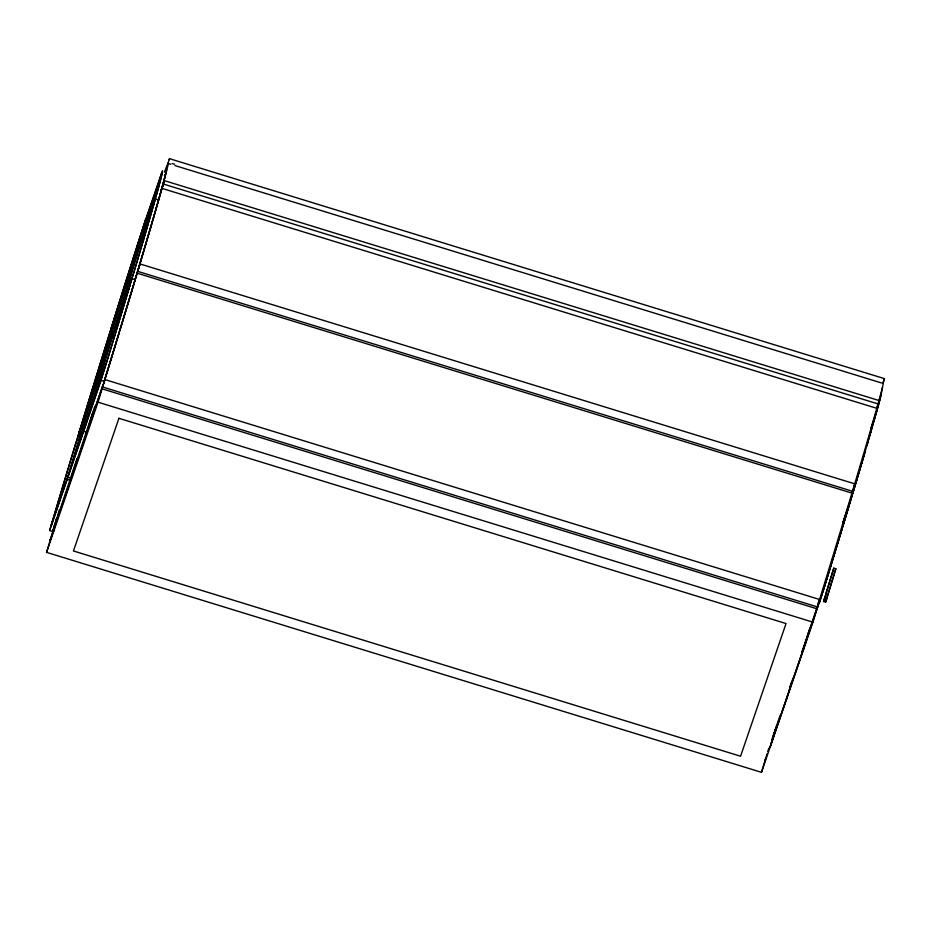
<?xml version="1.0" encoding="UTF-8"?>
<svg xmlns="http://www.w3.org/2000/svg" width="931" height="931" viewBox="0 0 931 931"><rect width="100%" height="100%" fill="white"/><g stroke="black" fill="none" stroke-linecap="round" stroke-linejoin="round"><path stroke-width="1.4" d="M162.052 188.399L164.356 180.637L879.283 400.609L878.34 404.019L876.967 408.372L162.052 188.399L162.995 184.99M164.356 180.637L163.414 184.047L878.34 404.019M876.967 408.372L879.283 400.609M832.582 572.949L831.988 574.858M870.555 432.822L880.214 398.852L882.565 387.54M866.831 445.425L875.594 415.203A213.176 2.758 -72.9 0 0 881.029 394.034M867.552 443.191L871.439 430.052M868.379 440.596L848.292 508.07A229.201 2.968 -72.9 0 1 824.342 586.972L770.018 747.349M57.012 517.659L54.37 526.62L77.064 458.424M771.31 743.217L774.685 731.975M826.263 593.908L825.669 595.817M137.171 273.016L133.273 286.026A224.383 2.898 -72.9 0 1 129.2 299.584M849.293 504.59L847.85 509.42A226.082 2.921 -72.9 0 1 824.214 587.252L805.094 644.275L808.864 631.788M852.121 495.164L842.892 522.594M67.8 477.091L94.892 387.354L75.772 443.552A220.065 2.84 -72.9 0 0 54.184 515.402L51.158 525.631L67.8 477.091L71 478.069M819.21 601.356L812.938 622.164L761.477 772.323L46.55 552.362L52.834 531.543A224.383 2.898 -72.9 0 1 56.558 518.939A225.093 2.909 -72.9 0 0 52.834 531.543L49.622 530.554A224.383 2.898 -72.9 0 1 75.364 444.692L80.252 428.609A224.383 2.898 -72.9 0 1 110.591 330.121L115.525 314.282A224.383 2.898 -72.9 0 1 145.387 220.228L145.678 219.344L67.172 479.36L70.372 480.349M112.395 336.289L85.303 426.014L105.971 364.277A220.065 2.84 -72.9 0 0 129.432 286.969L130.363 283.827L112.395 336.289L114.525 336.941M141.489 239.884L114.699 328.643L133.633 272.911A220.065 2.84 -72.9 0 0 153.475 205.262L153.976 203.458L141.489 239.884L143.63 240.547M143.479 233.274L161.505 174.155A220.891 2.851 -72.9 0 1 155.908 196.697M92.867 412.142L72.059 474.996M94.753 406.3L88.503 427.003L102.771 385.387M46.55 552.362L98.011 402.192L104.912 379.58L819.827 599.552L817.593 606.989L816.976 608.793L102.049 388.821L102.666 387.017L817.593 606.989M137.544 271.945L140.022 263.95L854.949 483.911L852.086 493.151L138.556 273.609M761.477 772.323L767.004 753.994M786.474 699.344L793.014 678.047M802.918 651.363L809.795 628.239M852.086 493.151L854.949 483.911M826.111 593.187L833.78 568.154L835.817 568.783L825.622 602.159L823.598 601.531L825.273 595.968M823.598 601.531L833.78 568.154M825.622 602.159L835.817 568.783M882.995 383.421L884.45 378.638L169.523 158.677L167.661 164.415L168.069 163.449L170.839 164.298M882.937 383.2L884.45 378.638M111.429 327.607L110.323 331.18A220.065 2.84 -72.9 0 0 80.566 427.771L79.298 431.949L97.196 379.72L123.998 290.961L111.429 327.607L113.57 328.271M144.037 224.627L141.14 233.565A221.054 2.863 -72.9 0 0 115.246 315.33L114.082 319.089L126.151 283.839M145.271 220.694L161.715 172.701M158.631 182.557L144.119 224.871L146.26 225.535M130.41 270.304L144.91 227.979M127.314 280.15L155.419 198.431M112.337 324.523L125.673 285.596M98.255 376.636L113.64 331.727M77.529 437.547L131.981 278.672L135.181 279.661M111.336 339.373L95.94 384.27L98.081 384.934M139.406 265.742L140.022 263.95M137.171 273.179L137.788 271.375L852.703 491.347M68.847 474.007L84.244 429.098M49.622 530.554L101.083 380.395A224.383 2.898 -72.9 0 0 130.072 285.037L134.367 270.712A224.383 2.898 -72.9 0 0 154.581 201.736L156.85 193.718A224.383 2.898 -72.9 0 0 162.122 171.409L83.615 431.379L86.827 432.368M104.912 379.58L49.971 540.783L50.588 538.979M870.857 428.691L876.548 411.397A210.418 2.723 -72.9 0 0 877.98 406.044M870.904 429.203L874.57 418.519M843.02 522.582L850.457 500.843M767.761 751.515L768.925 748.117M772.206 738.516L780.201 715.194M790.07 686.391L791.478 682.283M801.824 652.107L819.827 599.552M764.898 760.743L765.515 758.951M772.404 739.668L787.894 694.491M789.232 690.558L803.465 649.023M169.116 159.643L169.523 158.677M165.287 172.491L165.322 172.398A224.383 2.898 -72.9 0 1 160.051 194.707L157.793 202.714A224.383 2.898 -72.9 0 1 137.567 271.689M53.812 529.18L53.544 531.636M164.403 175.587L164.717 175.144A220.891 2.851 -72.9 0 1 164.74 175.819M172.154 163.519L174.644 164.287M817.977 602.811L818.547 602.834M104.458 383.072L103.888 383.048M175.005 165.578L881.599 382.99M158.596 199.886L155.384 198.897L126.697 282.43L128.827 283.094M126.197 284.06L128.338 284.711M824.54 598.773L826.565 599.401M101.083 380.395L104.295 381.384A225.093 2.909 -72.9 0 0 119.447 331.843M98.011 402.192L812.938 622.164M76.842 440.026L80.043 441.015M161.785 187.969A220.891 2.851 -72.9 0 1 160.982 190.925M128.781 300.957A224.383 2.898 -72.9 0 1 104.295 381.384M165.276 171.793A225.093 2.909 -72.9 0 1 119.855 330.493M864.992 452.14A232.319 3.002 -72.9 0 1 819.361 603.358M770.03 747.314A232.319 3.002 -72.9 0 1 773.754 734.687M774.15 733.384A232.319 3.002 -72.9 0 1 775.325 729.404M864.224 454.537A227.734 2.944 -72.9 0 1 852.633 493.616M879.772 398.817A210.418 2.723 -72.9 0 1 879.341 400.702M879.062 401.843A210.418 2.723 -72.9 0 1 878.387 404.508M775.058 730.695A226.093 2.921 -72.9 0 1 776.198 726.855M57.396 516.391A220.065 2.84 -72.9 0 1 59.316 509.909M164.647 171.804A227.083 2.933 -72.9 0 1 104.016 381.71M52.555 531.88A227.083 2.933 -72.9 0 1 54.754 524.409M883.17 383.002A227.083 2.933 -72.9 0 1 853.436 488.123M853.029 489.45A227.083 2.933 -72.9 0 1 818.931 601.682M118.924 418.298L73.456 550.966L740.564 756.228L786.032 623.561L118.924 418.298"/></g></svg>
